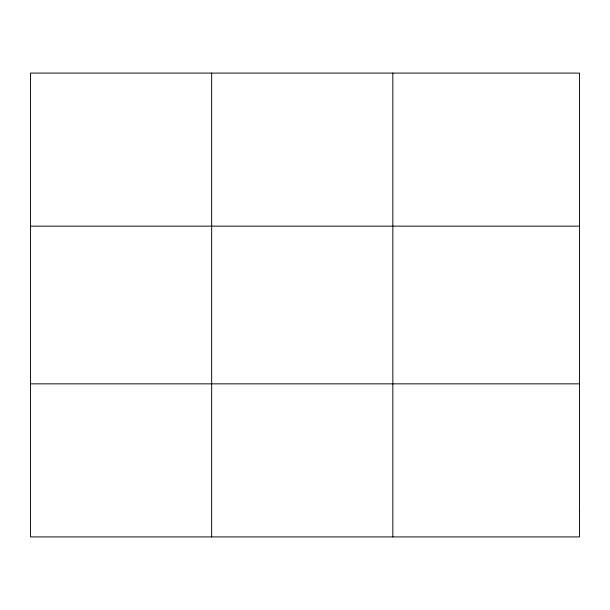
<?xml version="1.0" encoding="UTF-8"?>
<svg xmlns="http://www.w3.org/2000/svg" width="610" height="610" viewBox="0 0 610 610"><rect width="100%" height="100%" fill="white"/><g stroke="black" fill="none" stroke-linecap="round" stroke-linejoin="round"><path stroke-width="0.91" d="M211.67 536.914L211.67 73.086M392.84 536.914L392.84 73.086M30.5 226.15L579.5 226.15M30.5 383.85L579.5 383.85M579.5 511.401L579.5 536.914L30.5 536.914L30.5 73.086L579.5 73.086L579.5 511.401"/></g></svg>
